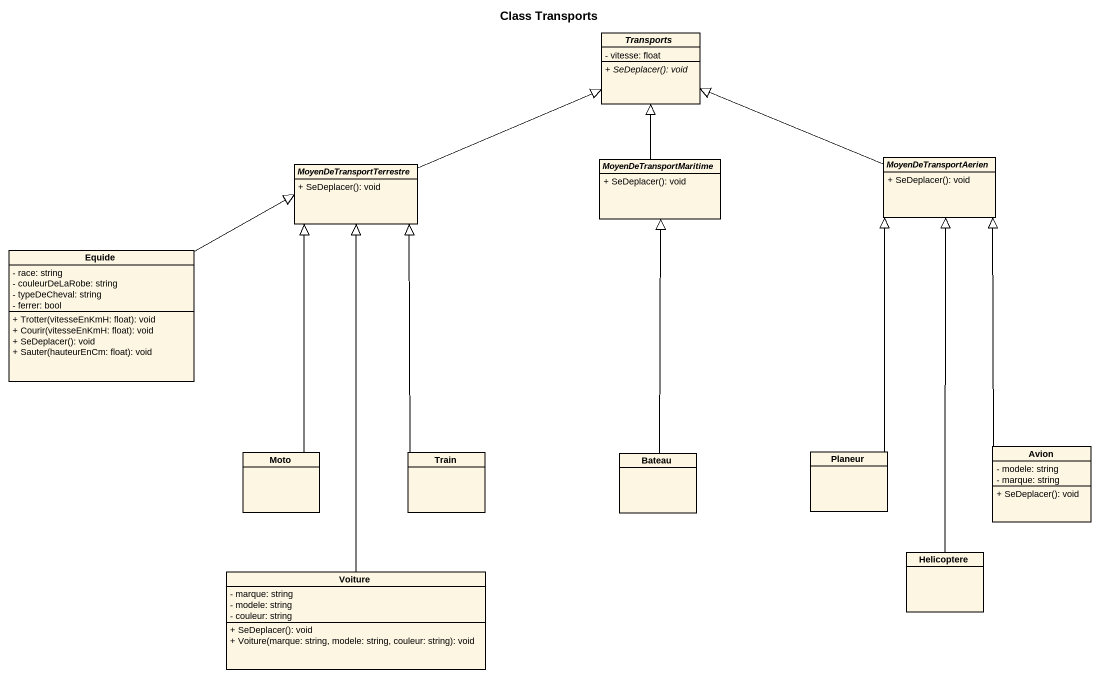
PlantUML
@startuml
title Class Transports
hide circle
hide empty members
skinparam classAttributeIconSize 0
abstract class Transports {
  - vitesse: float
  {abstract} + SeDeplacer(): void
}
abstract class MoyenDeTransportMaritime {
  + SeDeplacer(): void
}
abstract class MoyenDeTransportAerien {
  + SeDeplacer(): void
}
abstract class MoyenDeTransportTerrestre {
  + SeDeplacer(): void
}
class Equide {
  - race: string
  - couleurDeLaRobe: string
  - typeDeCheval: string
  - ferrer: bool
  + Trotter(vitesseEnKmH: float): void
  + Courir(vitesseEnKmH: float): void
  + SeDeplacer(): void
  + Sauter(hauteurEnCm: float): void
}
class Moto
class Train
class Bateau
class Planeur
class Avion {
  - modele: string
  - marque: string
  + SeDeplacer(): void
}
class Voiture {
  - marque: string
  - modele: string
  - couleur: string
  + SeDeplacer(): void
  + Voiture(marque: string, modele: string, couleur: string): void
}
class Helicoptere
MoyenDeTransportMaritime -up-|> Transports
MoyenDeTransportAerien -left-|> Transports
MoyenDeTransportTerrestre -right-|> Transports
Equide -right-|> MoyenDeTransportTerrestre
Moto -up-|> MoyenDeTransportTerrestre
Train -up-|> MoyenDeTransportTerrestre
Bateau -up-|> MoyenDeTransportMaritime
Planeur -up-|> MoyenDeTransportAerien
Avion -up-|> MoyenDeTransportAerien
Voiture -up-|> MoyenDeTransportTerrestre
Helicoptere -up-|> MoyenDeTransportAerien
@enduml
